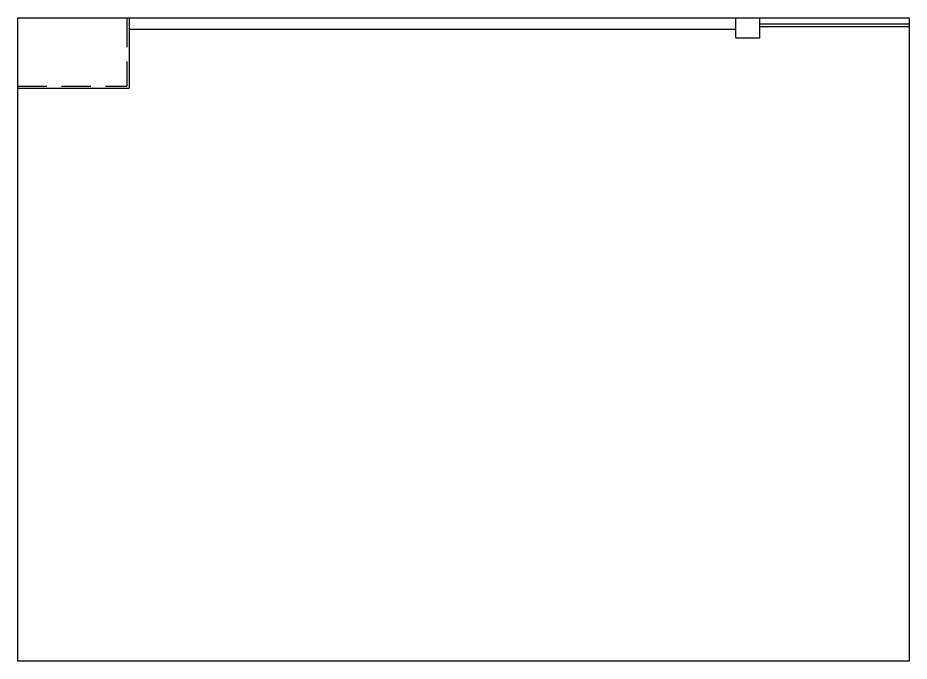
# Model space of a CAD drawing. Header units: millimetres. Extents: x -36531 to 56557, y -58468 to 154.
# Drawn here: x -10724 to -6844, y -31338 to -28538 of the extents above; entities that cross this region are included whole.
import ezdxf

# ---------------------------------------------------------------- set-up
doc = ezdxf.new("R2010")
doc.units = ezdxf.units.MM
doc.linetypes.add('DASHED', pattern=[19.05, 12.7, -6.35])
doc.layers.add('01 Черновое', color=7, linetype='Continuous')
doc.layers.add('03 Потолок', color=7, linetype='Continuous')

msp = doc.modelspace()

# ---------------------------------------------------------------- linework, layer by layer
at = {"layer": '01 Черновое'}
msp.add_lwpolyline([(-10724.3, -31338.4), (-10724.3, -28538.4), (-6844.3, -28538.4), (-6844.3, -31338.4)], close=True, dxfattribs=at)
at = {"layer": '03 Потолок', "color": 1, "linetype": 'DASHED', "ltscale": 10}
for p in [(-10249.3, -28538.4), (-10724.3, -28835.4)]:
    msp.add_line(p, (-10249.3, -28835.4), dxfattribs=at)
at = {"layer": '03 Потолок', "color": 1, "lineweight": -2}
for p, q in [((-10239.8, -28538.4), (-10239.8, -28844.9)), ((-7598.3, -28625.4), (-7598.3, -28538.4)), ((-7494.3, -28625.4), (-7494.3, -28538.4)), ((-10239.8, -28588.4), (-7598.3, -28588.4)), ((-6844.3, -28565.4), (-7494.3, -28565.4)), ((-6844.3, -28577.9), (-7494.3, -28577.9)), ((-7598.3, -28625.4), (-7494.3, -28625.4)), ((-10724.3, -28844.9), (-10239.8, -28844.9))]:
    msp.add_line(p, q, dxfattribs=at)

doc.saveas('drawing.dxf')
